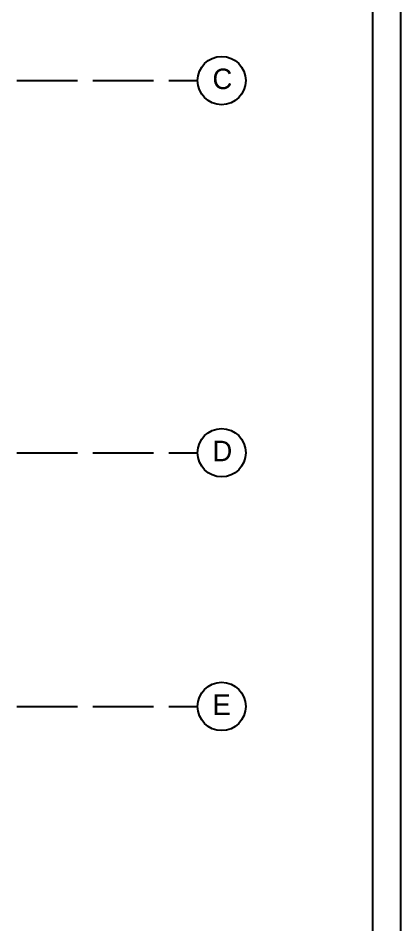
# Model space of a CAD drawing. Header units: metres. Extents: x -525 to 413, y -37 to 272.
# Drawn here: x 107.73 to 114.53, y 55.6 to 71.68 of the extents above; entities that cross this region are included whole.
import ezdxf

# ---------------------------------------------------------------- set-up
doc = ezdxf.new("R2010")
doc.units = ezdxf.units.M
doc.header["$MEASUREMENT"] = 0
doc.linetypes.add('ACAD_ISO02W100', pattern=[15, 12, -3])
doc.linetypes.add('DOT', pattern=[0.25, 0, -0.25])
doc.layers.get('0').update_dxf_attribs({"color": 254})
doc.layers.add('L.COLUMNA', color=254, linetype='Continuous')
doc.layers.add('letra', color=254, linetype='DOT')
doc.styles.get("Standard").update_dxf_attribs({"font": 'HTOWERT.TTF', "height": 0.08})

msp = doc.modelspace()

# ---------------------------------------------------------------- linework, layer by layer
at = {"linetype": 'Continuous'}
for points in [[(72.527, 85.327), (72.527, 25.927), (114.527, 25.927), (114.527, 85.327)], [(73.027, 84.827), (73.027, 26.427), (114.027, 26.427), (114.027, 84.827)]]:
    msp.add_lwpolyline(points, close=True, dxfattribs=at)
at = {"ltscale": 0.2}
for centre in [(111.344, 70.569), (111.344, 63.969), (111.344, 59.469)]:
    msp.add_circle(centre, 0.428, dxfattribs=at)
at = {"layer": 'L.COLUMNA', "linetype": 'ACAD_ISO02W100', "ltscale": 0.09}
for p, q in [((105.005, 70.569), (110.916, 70.569)), ((105.005, 63.969), (110.916, 63.969)), ((105.005, 59.469), (110.916, 59.469))]:
    msp.add_line(p, q, dxfattribs=at)

# ---------------------------------------------------------------- texts
at = {"layer": 'letra', "linetype": 'ACAD_ISO02W100', "ltscale": 0.009}
for s, p in [('C', (111.181, 70.418)), ('D', (111.181, 63.818)), ('E', (111.181, 59.318))]:
    msp.add_text(s, height=0.364, dxfattribs=at).set_placement(p)

doc.saveas('drawing.dxf')
